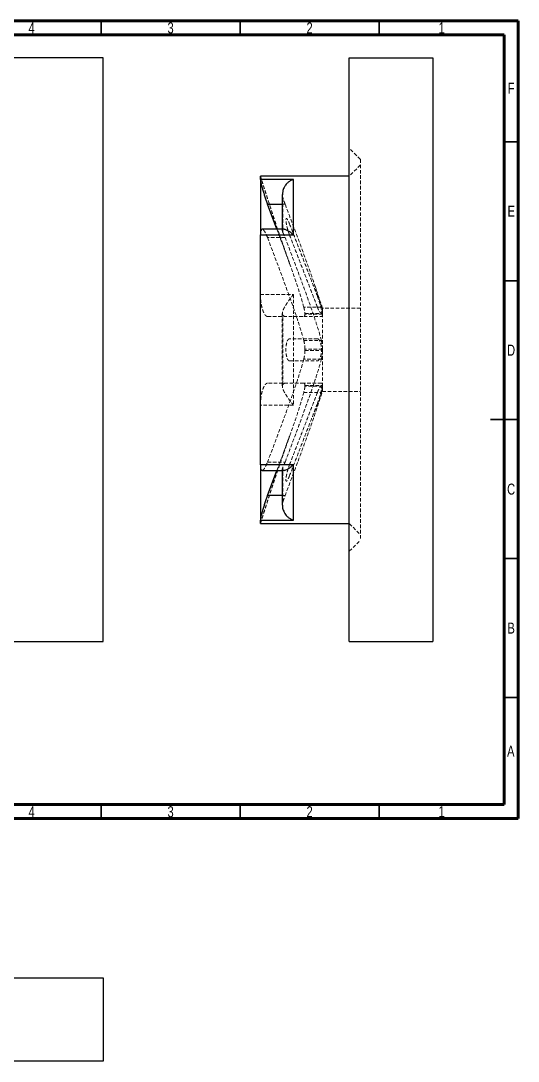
# Model space of a CAD drawing. Header units: millimetres. Extents: x -47 to 415, y -82 to 292.
# Drawn here: x 236.1 to 415, y -82.3 to 292 of the extents above; entities that cross this region are included whole.
import ezdxf

# ---------------------------------------------------------------- set-up
doc = ezdxf.new("R2010")
doc.units = ezdxf.units.MM
doc.linetypes.add('HIDDEN', pattern=[1.905, 1.27, -0.635])
doc.styles.add('SLDTEXTSTYLE0', font='TXT', dxfattribs={"width": 0.75})

msp = doc.modelspace()

# ---------------------------------------------------------------- linework, layer by layer
at = {"color": 7, "linetype": 'Continuous', "lineweight": 70}
for p, q in [((15, 292), (415, 292)), ((415, 292), (415, 5)), ((20, 287), (410, 287)), ((410, 287), (410, 10)), ((410, 10), (20, 10)), ((415, 5), (15, 5))]:
    msp.add_line(p, q, dxfattribs=at)
at = {"color": 7, "linetype": 'Continuous', "lineweight": 35}
for p, q in [((265, 287), (265, 292)), ((315, 287), (315, 292)), ((365, 287), (365, 292)), ((410, 248.5), (415, 248.5)), ((410, 198.5), (415, 198.5)), ((415, 148.5), (405, 148.5)), ((410, 148.5), (415, 148.5)), ((410, 98.5), (415, 98.5)), ((410, 48.5), (415, 48.5)), ((265, 10), (265, 5)), ((315, 10), (315, 5)), ((365, 10), (365, 5))]:
    msp.add_line(p, q, dxfattribs=at)
at = {"color": 7, "linetype": 'Continuous', "lineweight": 25}
for p, q in [((265.69, 278.63), (55.69, 278.63)), ((265.69, 68.63), (265.69, 278.63)), ((354.25, 278.63), (384.25, 278.63)), ((354.25, 68.63), (354.25, 278.63)), ((384.25, 278.63), (384.25, 68.63)), ((354.25, 236.13), (322.25, 236.13)), ((334.15, 234.89), (322.25, 234.89)), ((334.15, 214.98), (334.15, 234.89)), ((330.15, 229.54), (330.15, 217.01)), ((328.18, 217.01), (324.82, 226.01)), ((322.25, 214.98), (334.15, 214.98)), ((330.78, 217.01), (322.89, 217.01)), ((334.15, 132.27), (322.25, 132.27)), ((334.15, 112.36), (334.15, 132.27)), ((322.9, 130.24), (330.78, 130.24)), ((324.82, 121.24), (328.18, 130.24)), ((330.15, 130.24), (330.15, 117.71)), ((322.25, 112.36), (334.15, 112.36)), ((322.25, 111.13), (354.25, 111.13)), ((55.69, 68.63), (265.69, 68.63)), ((354.25, 68.63), (384.25, 68.63)), ((55.69, -52.31), (265.69, -52.31)), ((265.69, -52.31), (265.69, -82.31)), ((265.69, -82.31), (55.69, -82.31))]:
    msp.add_line(p, q, dxfattribs=at)
at = {"color": 7, "linetype": 'HIDDEN', "lineweight": 18}
for p, q in [((358.25, 242.13), (354.25, 246.13)), ((358.25, 240.13), (354.25, 236.13)), ((358.25, 242.13), (358.25, 173.63)), ((330.15, 226.01), (331.15, 226.01)), ((330.36, 228.22), (330.36, 215.77)), ((322.25, 215.27), (322.25, 214.86)), ((331.15, 214.01), (324.82, 214.01)), ((330.15, 217.01), (330.15, 216.47)), ((344.59, 188.63), (341.55, 197.63)), ((322.25, 194.11), (322.25, 193.54)), ((322.25, 193.54), (334.15, 193.54)), ((334.15, 193.54), (334.15, 153.71)), ((344.2, 188.99), (337.87, 188.99)), ((344.59, 173.89), (344.59, 188.63)), ((358.25, 188.63), (344.59, 188.63)), ((330.15, 186.69), (330.15, 160.53)), ((330.36, 161.17), (330.36, 186.08)), ((337.87, 185.63), (344.2, 185.63)), ((338.25, 186.75), (344.59, 186.75)), ((344.59, 186.48), (338.25, 186.48)), ((337.87, 176.99), (344.2, 176.99)), ((344.59, 173.89), (338.25, 173.89)), ((338.25, 173.36), (344.59, 173.36)), ((344.59, 173.89), (344.59, 173.36)), ((344.59, 158.63), (344.59, 173.36)), ((358.25, 173.63), (358.25, 105.13)), ((344.2, 170.26), (337.87, 170.26)), ((344.2, 161.63), (337.87, 161.63)), ((337.87, 158.26), (344.2, 158.26)), ((338.25, 160.77), (344.59, 160.77)), ((344.59, 160.51), (338.25, 160.51)), ((341.55, 149.62), (344.59, 158.63)), ((344.59, 158.63), (358.25, 158.63)), ((334.15, 153.71), (322.25, 153.71)), ((324.82, 133.24), (331.15, 133.24)), ((330.36, 131.49), (330.36, 119.03)), ((330.15, 130.8), (330.15, 130.24)), ((331.15, 121.24), (330.15, 121.24)), ((354.25, 111.13), (358.25, 107.13)), ((354.25, 101.13), (358.25, 105.13))]:
    msp.add_line(p, q, dxfattribs=at)
at = {"color": 8, "linetype": 'Continuous', "lineweight": 25}
for p, q in [((324.82, 226.01), (330.15, 226.01)), ((330.15, 121.24), (324.82, 121.24))]:
    msp.add_line(p, q, dxfattribs=at)
at = {"color": 7, "linetype": 'Continuous', "lineweight": 25}
for points, knots in [([(322.25, 234.89), (322.25, 235.18), (322.25, 235.78), (322.25, 236.13), (322.25, 236.08), (322.25, 236.07)], [0, 0, 0, 0, 0.4170041, 0.8340082, 1, 1, 1, 1]), ([(322.25, 235.47), (322.25, 235.21), (322.25, 234.66), (322.25, 233.3), (322.25, 231.51), (322.25, 229.28), (322.25, 226.69), (322.25, 223.73), (322.25, 220.36), (322.25, 217.51), (322.25, 215.71), (322.25, 215.27)], [0, 0, 0, 0, 0.11113, 0.230353, 0.353039, 0.475726, 0.594949, 0.714172, 0.836858, 0.959545, 1, 1, 1, 1]), ([(322.25, 234.89), (322.25, 234.79), (322.27, 234.64), (322.33, 234.32), (322.35, 234.2), (322.4, 233.94), (322.43, 233.8), (322.5, 233.5), (322.54, 233.34), (322.63, 232.99), (322.67, 232.8), (322.82, 232.23), (322.93, 231.82), (323.18, 230.95), (323.31, 230.5), (323.59, 229.58), (323.74, 229.11), (324.04, 228.18), (324.2, 227.73), (324.51, 226.84), (324.67, 226.41), (324.82, 226.01)], [0, 0, 0, 0, 0.125, 0.125, 0.1875, 0.1875, 0.25, 0.25, 0.3125, 0.3125, 0.375, 0.375, 0.5, 0.5, 0.625, 0.625, 0.75, 0.75, 0.875, 0.875, 1, 1, 1, 1]), ([(334.15, 234.89), (334.15, 234.89), (333.97, 234.84), (333.49, 234.68), (332.72, 234.27), (331.94, 233.64), (331.29, 232.89), (330.7, 231.95), (330.23, 230.78), (330.18, 229.84), (330.16, 229.44)], [0, 0, 0, 0, 0.00183, 0.100189, 0.262757, 0.429708, 0.553787, 0.681019, 0.865918, 1, 1, 1, 1]), ([(322.89, 216.98), (322.87, 216.99), (322.68, 217.11), (322.44, 216.67), (322.27, 215.86), (322.26, 215.18), (322.25, 214.98)], [0, 0, 0, 0, 0.027243, 0.44284, 0.838926, 1, 1, 1, 1]), ([(322.25, 173.63), (322.25, 177.42), (322.25, 181.17), (322.25, 186.69), (322.25, 188.52), (322.25, 191.24), (322.25, 192.14), (322.25, 193.94), (322.25, 194.84), (322.25, 199.27), (322.25, 202.64), (322.25, 207.46), (322.25, 209.02), (322.25, 212.07), (322.25, 213.55), (322.25, 214.98)], [0, 0, 0, 0, 0.25, 0.25, 0.375, 0.375, 0.4375, 0.4375, 0.5, 0.5, 0.75, 0.75, 0.875, 0.875, 1, 1, 1, 1]), ([(330.78, 217), (330.78, 217), (330.9, 217.05), (331.3, 216.92), (331.93, 216.68), (332.71, 216.2), (333.48, 215.6), (333.97, 215.16), (334.15, 214.98), (334.15, 214.98)], [0, 0, 0, 0, 0.008223, 0.188666, 0.374211, 0.610755, 0.854094, 0.997335, 1, 1, 1, 1]), ([(322.25, 132.27), (322.25, 135.12), (322.25, 138.16), (322.25, 142.97), (322.25, 144.62), (322.25, 147.16), (322.25, 148.01), (322.25, 149.75), (322.25, 150.63), (322.25, 155.06), (322.25, 158.67), (322.25, 164.2), (322.25, 166.06), (322.25, 169.82), (322.25, 171.73), (322.25, 173.63)], [0, 0, 0, 0, 0.25, 0.25, 0.375, 0.375, 0.4375, 0.4375, 0.5, 0.5, 0.75, 0.75, 0.875, 0.875, 1, 1, 1, 1]), ([(322.25, 132.27), (322.27, 131.83), (322.31, 130.95), (322.56, 130.3), (322.8, 130.31), (322.9, 130.32)], [0, 0, 0, 0, 0.380733, 0.761232, 1, 1, 1, 1]), ([(322.25, 131.87), (322.25, 131.67), (322.25, 130.14), (322.25, 127.52), (322.25, 124.09), (322.25, 121.03), (322.25, 118.38), (322.25, 116.11), (322.25, 114.23), (322.25, 112.78), (322.25, 111.75), (322.25, 111.43), (322.25, 111.27)], [0, 0, 0, 0, 0.016589, 0.124464, 0.235473, 0.346482, 0.454357, 0.562232, 0.673241, 0.78425, 0.892125, 1, 1, 1, 1]), ([(334.15, 132.27), (334.15, 132.27), (333.97, 132.1), (333.49, 131.66), (332.72, 131.06), (331.94, 130.58), (331.31, 130.33), (330.91, 130.2), (330.78, 130.25), (330.78, 130.25)], [0, 0, 0, 0, 0.002665, 0.145907, 0.382656, 0.62579, 0.806487, 0.991776, 1, 1, 1, 1]), ([(324.82, 121.24), (324.67, 120.84), (324.51, 120.42), (324.2, 119.53), (324.04, 119.07), (323.74, 118.15), (323.59, 117.68), (323.38, 116.99), (323.31, 116.76), (323.18, 116.31), (323.12, 116.09), (323, 115.66), (322.94, 115.45), (322.82, 115.03), (322.77, 114.83), (322.62, 114.26), (322.54, 113.91), (322.4, 113.3), (322.35, 113.04), (322.27, 112.62), (322.25, 112.46), (322.25, 112.36)], [0, 0, 0, 0, 0.125, 0.125, 0.25, 0.25, 0.375, 0.375, 0.4375, 0.4375, 0.5, 0.5, 0.5625, 0.5625, 0.625, 0.625, 0.75, 0.75, 0.875, 0.875, 1, 1, 1, 1]), ([(330.16, 117.76), (330.18, 117.38), (330.23, 116.45), (330.7, 115.31), (331.29, 114.37), (331.93, 113.62), (332.71, 112.98), (333.48, 112.57), (333.97, 112.41), (334.15, 112.36), (334.15, 112.36)], [0, 0, 0, 0, 0.129133, 0.315088, 0.4397, 0.567836, 0.731191, 0.899239, 0.99816, 1, 1, 1, 1]), ([(322.25, 111.16), (322.25, 111.15), (322.25, 111.08), (322.25, 111.4), (322.25, 112.03), (322.25, 112.36)], [0, 0, 0, 0, 0.087078, 0.516225, 1, 1, 1, 1])]:
    msp.add_open_spline(points, degree=3, knots=knots, dxfattribs=at)
at = {"color": 7, "linetype": 'HIDDEN', "lineweight": 18}
for points, knots in [([(332.83, 204.49), (332.54, 205.29), (331.98, 206.85), (331.23, 208.98), (330.55, 210.92), (329.9, 212.81), (329.09, 215.16), (328.21, 217.78), (327.33, 220.4), (326.62, 222.56), (325.94, 224.64), (325.23, 226.84), (324.48, 229.15), (323.9, 230.96), (323.5, 232.2), (323.25, 233), (323, 233.79), (322.7, 234.74), (322.45, 235.51), (322.29, 236.01), (322.27, 236.08)], [0, 0, 0, 0, 0.077028, 0.150179, 0.203819, 0.260768, 0.329706, 0.426875, 0.509763, 0.577724, 0.63208, 0.706274, 0.785762, 0.850247, 0.877953, 0.903216, 0.92604, 0.952484, 0.993627, 1, 1, 1, 1]), ([(330.16, 229.44), (330.16, 229.43), (330.12, 229.03), (330.24, 228.62), (330.36, 228.22)], [0, 0, 0, 0, 0.01536, 1, 1, 1, 1]), ([(331.15, 226.01), (331.02, 226.35), (330.89, 226.71), (330.69, 227.26), (330.63, 227.45), (330.49, 227.83), (330.43, 228.03), (330.36, 228.22)], [0, 0, 0, 0, 0.5, 0.5, 0.75, 0.75, 1, 1, 1, 1]), ([(331.15, 226.01), (332.31, 222.94), (333.47, 219.88), (335.77, 213.74), (336.91, 210.67), (339.16, 204.52), (340.26, 201.44), (341.84, 196.8), (342.35, 195.25), (343.32, 192.13), (343.79, 190.57), (344.2, 188.99)], [0, 0, 0, 0, 0.25, 0.25, 0.5, 0.5, 0.75, 0.75, 0.875, 0.875, 1, 1, 1, 1]), ([(332.74, 214.93), (332.72, 214.98), (332.68, 215.09), (332.61, 215.27), (332.55, 215.44), (332.49, 215.62), (332.43, 215.8), (332.37, 215.99), (332.31, 216.18), (332.19, 216.56), (332.02, 217.14), (331.82, 217.92), (331.66, 218.67), (331.54, 219.35), (331.46, 219.95), (331.44, 220.42), (331.47, 220.75), (331.54, 220.92), (331.66, 220.94), (331.82, 220.8), (332.02, 220.52), (332.21, 220.16), (332.37, 219.83), (332.49, 219.55), (332.61, 219.25), (332.7, 219.04), (332.74, 218.93)], [0, 0, 0, 0, 0.015665, 0.031266, 0.046834, 0.062402, 0.078003, 0.09367, 0.109438, 0.12534, 0.187956, 0.250449, 0.313233, 0.375569, 0.438139, 0.500475, 0.562758, 0.625278, 0.687454, 0.750075, 0.812437, 0.87492, 0.906523, 0.937727, 0.968799, 1, 1, 1, 1]), ([(332.74, 218.93), (333.58, 216.76), (335.26, 212.43), (337.77, 205.94), (339.89, 200.45), (341.56, 196.11), (342.39, 193.95), (342.77, 192.95)], [0, 0, 0, 0, 0.25, 0.5, 0.750001, 0.884533, 1, 1, 1, 1]), ([(324.82, 214.01), (324.58, 214.58), (324.11, 215.73), (323.41, 216.8), (323.06, 216.93), (322.89, 216.98)], [0, 0, 0, 0, 0.341657, 0.683391, 1, 1, 1, 1]), ([(324.82, 214.01), (327.14, 207.88), (329.46, 201.74), (332.82, 192.52), (333.93, 189.43), (335.51, 184.79), (336.02, 183.24), (336.99, 180.13), (337.45, 178.57), (337.87, 176.99)], [0, 0, 0, 0, 0.5, 0.5, 0.75, 0.75, 0.875, 0.875, 1, 1, 1, 1]), ([(337.87, 188.99), (337.43, 190.56), (336.55, 193.68), (334.48, 199.88), (331.71, 207.66), (329.37, 213.86), (328.18, 217.01)], [0, 0, 0, 0, 0.164985, 0.330165, 0.66097, 1, 1, 1, 1]), ([(330.36, 215.77), (330.27, 215.99), (330.09, 216.44), (330.24, 216.91), (330.58, 216.97), (330.78, 217)], [0, 0, 0, 0, 0.302247, 0.603527, 1, 1, 1, 1]), ([(330.36, 215.77), (330.43, 215.65), (330.49, 215.52), (330.62, 215.25), (330.69, 215.11), (330.89, 214.67), (331.02, 214.35), (331.15, 214.01)], [0, 0, 0, 0, 0.25, 0.25, 0.5, 0.5, 1, 1, 1, 1]), ([(344.2, 176.99), (343.79, 178.57), (343.33, 180.13), (342.35, 183.24), (341.84, 184.79), (340.26, 189.42), (339.16, 192.51), (336.92, 198.66), (335.77, 201.73), (333.47, 207.87), (332.31, 210.94), (331.15, 214.01)], [0, 0, 0, 0, 0.125, 0.125, 0.25, 0.25, 0.5, 0.5, 0.75, 0.75, 1, 1, 1, 1]), ([(342.77, 188.95), (342.39, 189.95), (341.56, 192.11), (339.89, 196.45), (337.77, 201.94), (335.26, 208.43), (333.58, 212.76), (332.74, 214.93)], [0, 0, 0, 0, 0.115464, 0.249993, 0.499992, 0.749995, 1, 1, 1, 1]), ([(324.82, 185.63), (324.67, 185.63), (324.51, 185.68), (324.2, 185.89), (324.04, 186.05), (323.74, 186.46), (323.59, 186.72), (323.38, 187.17), (323.31, 187.33), (323.18, 187.67), (323.12, 187.85), (323, 188.23), (322.94, 188.42), (322.82, 188.84), (322.77, 189.05), (322.62, 189.71), (322.54, 190.17), (322.4, 191.13), (322.35, 191.61), (322.27, 192.58), (322.25, 193.07), (322.25, 193.54)], [0, 0, 0, 0, 0.125, 0.125, 0.25, 0.25, 0.375, 0.375, 0.4375, 0.4375, 0.5, 0.5, 0.5625, 0.5625, 0.625, 0.625, 0.75, 0.75, 0.875, 0.875, 1, 1, 1, 1]), ([(330.36, 186.08), (330.23, 186.24), (330.16, 186.44), (330.15, 186.8), (330.16, 186.93), (330.21, 187.2), (330.25, 187.35), (330.39, 187.8), (330.52, 188.12), (330.77, 188.62), (330.86, 188.79), (331.04, 189.13), (331.14, 189.3), (331.45, 189.82), (331.67, 190.16), (332.13, 190.86), (332.37, 191.21), (332.87, 191.89), (333.12, 192.23), (333.63, 192.89), (333.89, 193.22), (334.15, 193.54)], [0, 0, 0, 0, 0.125, 0.125, 0.1875, 0.1875, 0.25, 0.25, 0.375, 0.375, 0.4375, 0.4375, 0.5, 0.5, 0.625, 0.625, 0.75, 0.75, 0.875, 0.875, 1, 1, 1, 1]), ([(342.77, 192.95), (342.79, 192.89), (342.83, 192.77), (342.9, 192.59), (342.97, 192.41), (343.03, 192.23), (343.09, 192.05), (343.16, 191.87), (343.22, 191.68), (343.35, 191.3), (343.54, 190.72), (343.77, 189.95), (343.97, 189.21), (344.13, 188.53), (344.23, 187.93), (344.26, 187.45), (344.22, 187.12), (344.12, 186.95), (343.97, 186.93), (343.77, 187.07), (343.54, 187.35), (343.33, 187.7), (343.16, 188.03), (343.03, 188.31), (342.9, 188.61), (342.81, 188.83), (342.77, 188.95)], [0, 0, 0, 0, 0.016319, 0.032383, 0.048227, 0.063887, 0.079395, 0.094784, 0.110086, 0.125331, 0.189195, 0.250451, 0.312991, 0.375656, 0.438041, 0.500572, 0.563134, 0.625317, 0.687915, 0.750077, 0.811209, 0.87494, 0.905423, 0.936254, 0.96769, 1, 1, 1, 1]), ([(337.87, 188.99), (337.99, 188.53), (338.08, 188.11), (338.19, 187.53), (338.21, 187.35), (338.25, 187.03), (338.25, 186.88), (338.25, 186.75)], [0, 0, 0, 0, 0.5, 0.5, 0.75, 0.75, 1, 1, 1, 1]), ([(344.59, 186.75), (344.59, 187.01), (344.55, 187.34), (344.45, 187.91), (344.41, 188.11), (344.31, 188.54), (344.26, 188.76), (344.2, 188.99)], [0, 0, 0, 0, 0.5, 0.5, 0.75, 0.75, 1, 1, 1, 1]), ([(324.82, 185.63), (327.14, 185.63), (329.46, 185.63), (332.82, 185.63), (333.93, 185.63), (335.51, 185.63), (336.02, 185.63), (336.99, 185.63), (337.45, 185.63), (337.87, 185.63)], [0, 0, 0, 0, 0.5, 0.5, 0.75, 0.75, 0.875, 0.875, 1, 1, 1, 1]), ([(330.36, 186.08), (330.43, 186.01), (330.49, 185.94), (330.62, 185.83), (330.69, 185.78), (330.89, 185.66), (331.02, 185.63), (331.15, 185.63)], [0, 0, 0, 0, 0.25, 0.25, 0.5, 0.5, 1, 1, 1, 1]), ([(338.25, 186.48), (338.25, 186.2), (338.22, 185.99), (338.12, 185.77), (338.08, 185.72), (337.98, 185.64), (337.93, 185.63), (337.87, 185.63)], [0, 0, 0, 0, 0.5, 0.5, 0.75, 0.75, 1, 1, 1, 1]), ([(344.2, 185.63), (344.32, 185.63), (344.41, 185.7), (344.52, 185.91), (344.54, 186), (344.58, 186.22), (344.59, 186.34), (344.59, 186.48)], [0, 0, 0, 0, 0.5, 0.5, 0.75, 0.75, 1, 1, 1, 1]), ([(332.74, 177.63), (332.72, 177.62), (332.68, 177.62), (332.61, 177.61), (332.55, 177.59), (332.49, 177.56), (332.43, 177.51), (332.37, 177.46), (332.31, 177.4), (332.19, 177.27), (332.02, 177), (331.82, 176.51), (331.66, 175.9), (331.54, 175.19), (331.46, 174.42), (331.44, 173.62), (331.47, 172.81), (331.54, 172.05), (331.66, 171.35), (331.82, 170.74), (332.02, 170.25), (332.21, 169.95), (332.37, 169.78), (332.49, 169.69), (332.61, 169.64), (332.7, 169.63), (332.74, 169.63)], [0, 0, 0, 0, 0.015665, 0.0312657, 0.0468338, 0.0624018, 0.0780028, 0.0936703, 0.109438, 0.1253396, 0.1879563, 0.2504491, 0.313233, 0.3755693, 0.4381389, 0.5004744, 0.5627577, 0.6252777, 0.6874539, 0.7500751, 0.8124367, 0.8749201, 0.9065231, 0.937727, 0.968799, 1, 1, 1, 1]), ([(342.77, 177.63), (342.39, 177.63), (341.56, 177.63), (339.89, 177.62), (337.77, 177.63), (335.26, 177.63), (333.58, 177.63), (332.74, 177.63)], [0, 0, 0, 0, 0.115464, 0.249993, 0.499992, 0.749995, 1, 1, 1, 1]), ([(338.25, 173.89), (338.25, 174.44), (338.22, 174.98), (338.12, 175.76), (338.08, 176.02), (337.98, 176.52), (337.93, 176.76), (337.87, 176.99)], [0, 0, 0, 0, 0.5, 0.5, 0.75, 0.75, 1, 1, 1, 1]), ([(342.77, 169.63), (342.79, 169.63), (342.83, 169.63), (342.9, 169.64), (342.97, 169.67), (343.03, 169.7), (343.09, 169.74), (343.16, 169.79), (343.22, 169.85), (343.35, 169.99), (343.54, 170.26), (343.77, 170.75), (343.97, 171.35), (344.13, 172.05), (344.23, 172.82), (344.26, 173.63), (344.22, 174.44), (344.12, 175.21), (343.97, 175.91), (343.77, 176.51), (343.54, 177), (343.33, 177.29), (343.16, 177.46), (343.03, 177.56), (342.9, 177.61), (342.81, 177.62), (342.77, 177.63)], [0, 0, 0, 0, 0.016319, 0.032383, 0.048227, 0.063887, 0.079395, 0.094784, 0.110086, 0.125331, 0.189195, 0.250451, 0.312991, 0.375655, 0.438041, 0.500572, 0.563134, 0.625317, 0.687915, 0.750076, 0.811209, 0.87494, 0.905423, 0.936254, 0.96769, 1, 1, 1, 1]), ([(344.2, 176.99), (344.32, 176.53), (344.41, 176.03), (344.52, 175.25), (344.54, 174.98), (344.58, 174.44), (344.59, 174.16), (344.59, 173.89)], [0, 0, 0, 0, 0.5, 0.5, 0.75, 0.75, 1, 1, 1, 1]), ([(337.87, 170.26), (337.99, 170.72), (338.08, 171.22), (338.19, 172), (338.21, 172.27), (338.25, 172.81), (338.25, 173.09), (338.25, 173.36)], [0, 0, 0, 0, 0.5, 0.5, 0.75, 0.75, 1, 1, 1, 1]), ([(344.59, 173.36), (344.59, 172.81), (344.55, 172.28), (344.45, 171.49), (344.41, 171.23), (344.31, 170.73), (344.26, 170.49), (344.2, 170.26)], [0, 0, 0, 0, 0.5, 0.5, 0.75, 0.75, 1, 1, 1, 1]), ([(337.87, 170.26), (337.45, 168.68), (336.99, 167.12), (336.02, 164.01), (335.51, 162.46), (334.45, 159.36), (333.91, 157.82), (332.82, 154.74), (332.26, 153.2), (330.58, 148.58), (329.44, 145.51), (327.14, 139.38), (325.98, 136.31), (324.82, 133.24)], [0, 0, 0, 0, 0.125, 0.125, 0.25, 0.25, 0.375, 0.375, 0.5, 0.5, 0.75, 0.75, 1, 1, 1, 1]), ([(331.15, 133.24), (332.31, 136.31), (333.47, 139.38), (335.77, 145.51), (336.91, 148.58), (339.16, 154.74), (340.26, 157.82), (341.84, 162.46), (342.35, 164.01), (343.32, 167.12), (343.79, 168.68), (344.2, 170.26)], [0, 0, 0, 0, 0.25, 0.25, 0.5, 0.5, 0.75, 0.75, 0.875, 0.875, 1, 1, 1, 1]), ([(332.74, 169.63), (333.58, 169.63), (335.26, 169.63), (337.77, 169.63), (339.89, 169.63), (341.56, 169.62), (342.39, 169.63), (342.77, 169.63)], [0, 0, 0, 0, 0.25, 0.5, 0.749999, 0.884532, 1, 1, 1, 1]), ([(322.25, 153.71), (322.25, 154.18), (322.27, 154.66), (322.33, 155.38), (322.35, 155.63), (322.4, 156.12), (322.43, 156.36), (322.5, 156.83), (322.54, 157.06), (322.63, 157.53), (322.67, 157.76), (322.82, 158.42), (322.93, 158.83), (323.18, 159.59), (323.31, 159.93), (323.59, 160.53), (323.74, 160.79), (324.04, 161.2), (324.2, 161.36), (324.51, 161.57), (324.67, 161.63), (324.82, 161.63)], [0, 0, 0, 0, 0.125, 0.125, 0.1875, 0.1875, 0.25, 0.25, 0.3125, 0.3125, 0.375, 0.375, 0.5, 0.5, 0.625, 0.625, 0.75, 0.75, 0.875, 0.875, 1, 1, 1, 1]), ([(337.87, 161.63), (337.45, 161.63), (336.99, 161.63), (336.02, 161.63), (335.51, 161.63), (333.93, 161.63), (332.82, 161.63), (329.46, 161.63), (327.14, 161.63), (324.82, 161.63)], [0, 0, 0, 0, 0.125, 0.125, 0.25, 0.25, 0.5, 0.5, 1, 1, 1, 1]), ([(330.36, 161.17), (330.23, 161.01), (330.16, 160.82), (330.15, 160.45), (330.16, 160.32), (330.21, 160.05), (330.25, 159.9), (330.39, 159.45), (330.52, 159.13), (330.77, 158.63), (330.86, 158.46), (331.04, 158.12), (331.14, 157.95), (331.45, 157.43), (331.67, 157.09), (332.13, 156.39), (332.37, 156.04), (332.87, 155.36), (333.12, 155.03), (333.63, 154.36), (333.89, 154.03), (334.15, 153.71)], [0, 0, 0, 0, 0.125, 0.125, 0.1875, 0.1875, 0.25, 0.25, 0.375, 0.375, 0.4375, 0.4375, 0.5, 0.5, 0.625, 0.625, 0.75, 0.75, 0.875, 0.875, 1, 1, 1, 1]), ([(331.15, 161.63), (331.02, 161.63), (330.89, 161.59), (330.69, 161.47), (330.63, 161.43), (330.49, 161.31), (330.43, 161.24), (330.36, 161.17)], [0, 0, 0, 0, 0.5, 0.5, 0.75, 0.75, 1, 1, 1, 1]), ([(337.87, 161.63), (337.99, 161.63), (338.08, 161.55), (338.18, 161.34), (338.21, 161.25), (338.25, 161.03), (338.25, 160.91), (338.25, 160.77)], [0, 0, 0, 0, 0.5, 0.5, 0.75, 0.75, 1, 1, 1, 1]), ([(344.59, 160.77), (344.59, 161.05), (344.55, 161.26), (344.45, 161.48), (344.41, 161.54), (344.31, 161.61), (344.26, 161.63), (344.2, 161.63)], [0, 0, 0, 0, 0.5, 0.5, 0.75, 0.75, 1, 1, 1, 1]), ([(328.18, 130.24), (329.37, 133.38), (331.71, 139.57), (334.47, 147.35), (336.54, 153.55), (337.43, 156.69), (337.87, 158.26)], [0, 0, 0, 0, 0.337982, 0.668811, 0.83434, 1, 1, 1, 1]), ([(344.2, 158.26), (343.79, 156.69), (343.33, 155.13), (342.35, 152.01), (341.84, 150.47), (340.26, 145.83), (339.16, 142.75), (336.92, 136.59), (335.77, 133.52), (333.47, 127.38), (332.31, 124.31), (331.15, 121.24)], [0, 0, 0, 0, 0.125, 0.125, 0.25, 0.25, 0.5, 0.5, 0.75, 0.75, 1, 1, 1, 1]), ([(332.74, 132.32), (333.58, 134.49), (335.26, 138.82), (337.77, 145.31), (339.89, 150.8), (341.56, 155.14), (342.39, 157.3), (342.77, 158.3)], [0, 0, 0, 0, 0.25, 0.5, 0.750001, 0.884533, 1, 1, 1, 1]), ([(338.25, 160.51), (338.25, 160.24), (338.22, 159.91), (338.12, 159.34), (338.08, 159.14), (337.98, 158.71), (337.93, 158.49), (337.87, 158.26)], [0, 0, 0, 0, 0.5, 0.5, 0.75, 0.75, 1, 1, 1, 1]), ([(342.77, 158.3), (342.79, 158.36), (342.83, 158.48), (342.9, 158.64), (342.97, 158.8), (343.03, 158.94), (343.09, 159.08), (343.16, 159.22), (343.22, 159.34), (343.35, 159.59), (343.54, 159.9), (343.77, 160.18), (343.97, 160.32), (344.13, 160.3), (344.23, 160.12), (344.26, 159.79), (344.22, 159.31), (344.12, 158.71), (343.97, 158.03), (343.77, 157.29), (343.54, 156.52), (343.33, 155.88), (343.16, 155.38), (343.03, 155.01), (342.9, 154.65), (342.81, 154.42), (342.77, 154.3)], [0, 0, 0, 0, 0.016319, 0.032383, 0.048227, 0.063887, 0.079395, 0.094784, 0.110086, 0.125331, 0.189195, 0.250451, 0.312991, 0.375655, 0.438041, 0.500572, 0.563134, 0.625317, 0.687915, 0.750077, 0.811209, 0.87494, 0.905423, 0.936254, 0.96769, 1, 1, 1, 1]), ([(344.2, 158.26), (344.32, 158.72), (344.41, 159.15), (344.52, 159.72), (344.54, 159.9), (344.58, 160.22), (344.59, 160.37), (344.59, 160.51)], [0, 0, 0, 0, 0.5, 0.5, 0.75, 0.75, 1, 1, 1, 1]), ([(322.25, 153.71), (322.25, 152.09), (322.25, 148.83), (322.25, 144.1), (322.25, 139.54), (322.25, 135.42), (322.25, 132.98), (322.25, 131.87)], [0, 0, 0, 0, 0.203902, 0.407804, 0.617629, 0.827455, 1, 1, 1, 1]), ([(342.77, 154.3), (342.39, 153.3), (341.56, 151.14), (339.89, 146.81), (337.77, 141.31), (335.26, 134.82), (333.58, 130.49), (332.74, 128.32)], [0, 0, 0, 0, 0.115464, 0.249993, 0.499992, 0.749995, 1, 1, 1, 1]), ([(322.27, 111.16), (322.29, 111.24), (322.45, 111.74), (322.76, 112.71), (323.2, 114.1), (323.66, 115.53), (324.14, 117.05), (324.63, 118.55), (325.15, 120.17), (325.7, 121.86), (326.33, 123.81), (327.01, 125.89), (327.67, 127.86), (328.26, 129.62), (328.84, 131.34), (329.43, 133.07), (330.01, 134.78), (330.58, 136.4), (331.23, 138.26), (331.98, 140.39), (332.54, 141.96), (332.83, 142.76)], [0, 0, 0, 0, 0.007969, 0.047121, 0.091704, 0.140047, 0.18277, 0.235598, 0.282232, 0.335368, 0.395925, 0.466197, 0.532004, 0.582599, 0.633469, 0.695523, 0.746539, 0.795875, 0.849501, 0.92292, 1, 1, 1, 1]), ([(322.9, 130.32), (322.95, 130.3), (323.15, 130.23), (323.65, 130.8), (324.26, 131.85), (324.65, 132.83), (324.82, 133.24)], [0, 0, 0, 0, 0.116016, 0.431276, 0.760698, 1, 1, 1, 1]), ([(330.78, 130.25), (330.58, 130.28), (330.24, 130.34), (330.09, 130.81), (330.27, 131.26), (330.36, 131.49)], [0, 0, 0, 0, 0.396473, 0.697753, 1, 1, 1, 1]), ([(331.15, 133.24), (331.02, 132.9), (330.89, 132.58), (330.69, 132.14), (330.63, 132), (330.49, 131.73), (330.43, 131.61), (330.36, 131.49)], [0, 0, 0, 0, 0.5, 0.5, 0.75, 0.75, 1, 1, 1, 1]), ([(332.74, 128.32), (332.72, 128.27), (332.68, 128.16), (332.61, 128), (332.55, 127.85), (332.49, 127.7), (332.43, 127.56), (332.37, 127.43), (332.31, 127.29), (332.19, 127.05), (332.02, 126.73), (331.82, 126.45), (331.66, 126.31), (331.54, 126.33), (331.46, 126.51), (331.44, 126.84), (331.47, 127.31), (331.54, 127.91), (331.66, 128.59), (331.82, 129.34), (332.02, 130.11), (332.21, 130.76), (332.37, 131.27), (332.49, 131.63), (332.61, 131.99), (332.7, 132.21), (332.74, 132.32)], [0, 0, 0, 0, 0.015665, 0.031266, 0.046834, 0.062402, 0.078003, 0.09367, 0.109438, 0.12534, 0.187956, 0.250449, 0.313233, 0.375569, 0.438139, 0.500474, 0.562758, 0.625278, 0.687454, 0.750075, 0.812437, 0.87492, 0.906523, 0.937727, 0.968799, 1, 1, 1, 1]), ([(330.36, 119.03), (330.43, 119.22), (330.49, 119.41), (330.62, 119.8), (330.69, 119.99), (330.89, 120.54), (331.02, 120.9), (331.15, 121.24)], [0, 0, 0, 0, 0.25, 0.25, 0.5, 0.5, 1, 1, 1, 1]), ([(330.36, 119.03), (330.24, 118.63), (330.12, 118.21), (330.16, 117.78), (330.16, 117.76)], [0, 0, 0, 0, 0.945916, 1, 1, 1, 1])]:
    msp.add_open_spline(points, degree=3, knots=knots, dxfattribs=at)
for points in [[(338.25, 186.75), (338.25, 186.66), (338.25, 186.57), (338.25, 186.48)], [(338.25, 173.63), (338.25, 173.71), (338.25, 173.8), (338.25, 173.89)], [(338.25, 173.36), (338.25, 173.45), (338.25, 173.54), (338.25, 173.63)], [(338.25, 160.77), (338.25, 160.68), (338.25, 160.59), (338.25, 160.51)]]:
    msp.add_open_spline(points, degree=3, dxfattribs=at)

# ---------------------------------------------------------------- texts
at = {"color": 7, "linetype": 'Continuous', "lineweight": 0, "char_height": 3.97, "attachment_point": 2, "style": 'SLDTEXTSTYLE0'}
for s, insert in [('4', (239.96, 291.42)), ('3', (289.96, 291.42)), ('2', (339.96, 291.42)), ('1', (387.46, 291.42)), ('F', (412.46, 269.74)), ('E', (412.51, 225.49)), ('D', (412.45, 175.49)), ('C', (412.46, 125.49)), ('B', (412.47, 75.49)), ('A', (412.34, 31.24)), ('4', (239.96, 9.42)), ('3', (289.96, 9.42)), ('2', (339.96, 9.42)), ('1', (387.46, 9.42))]:
    msp.add_mtext(s, dxfattribs=dict(at, insert=insert))

doc.saveas('drawing.dxf')
